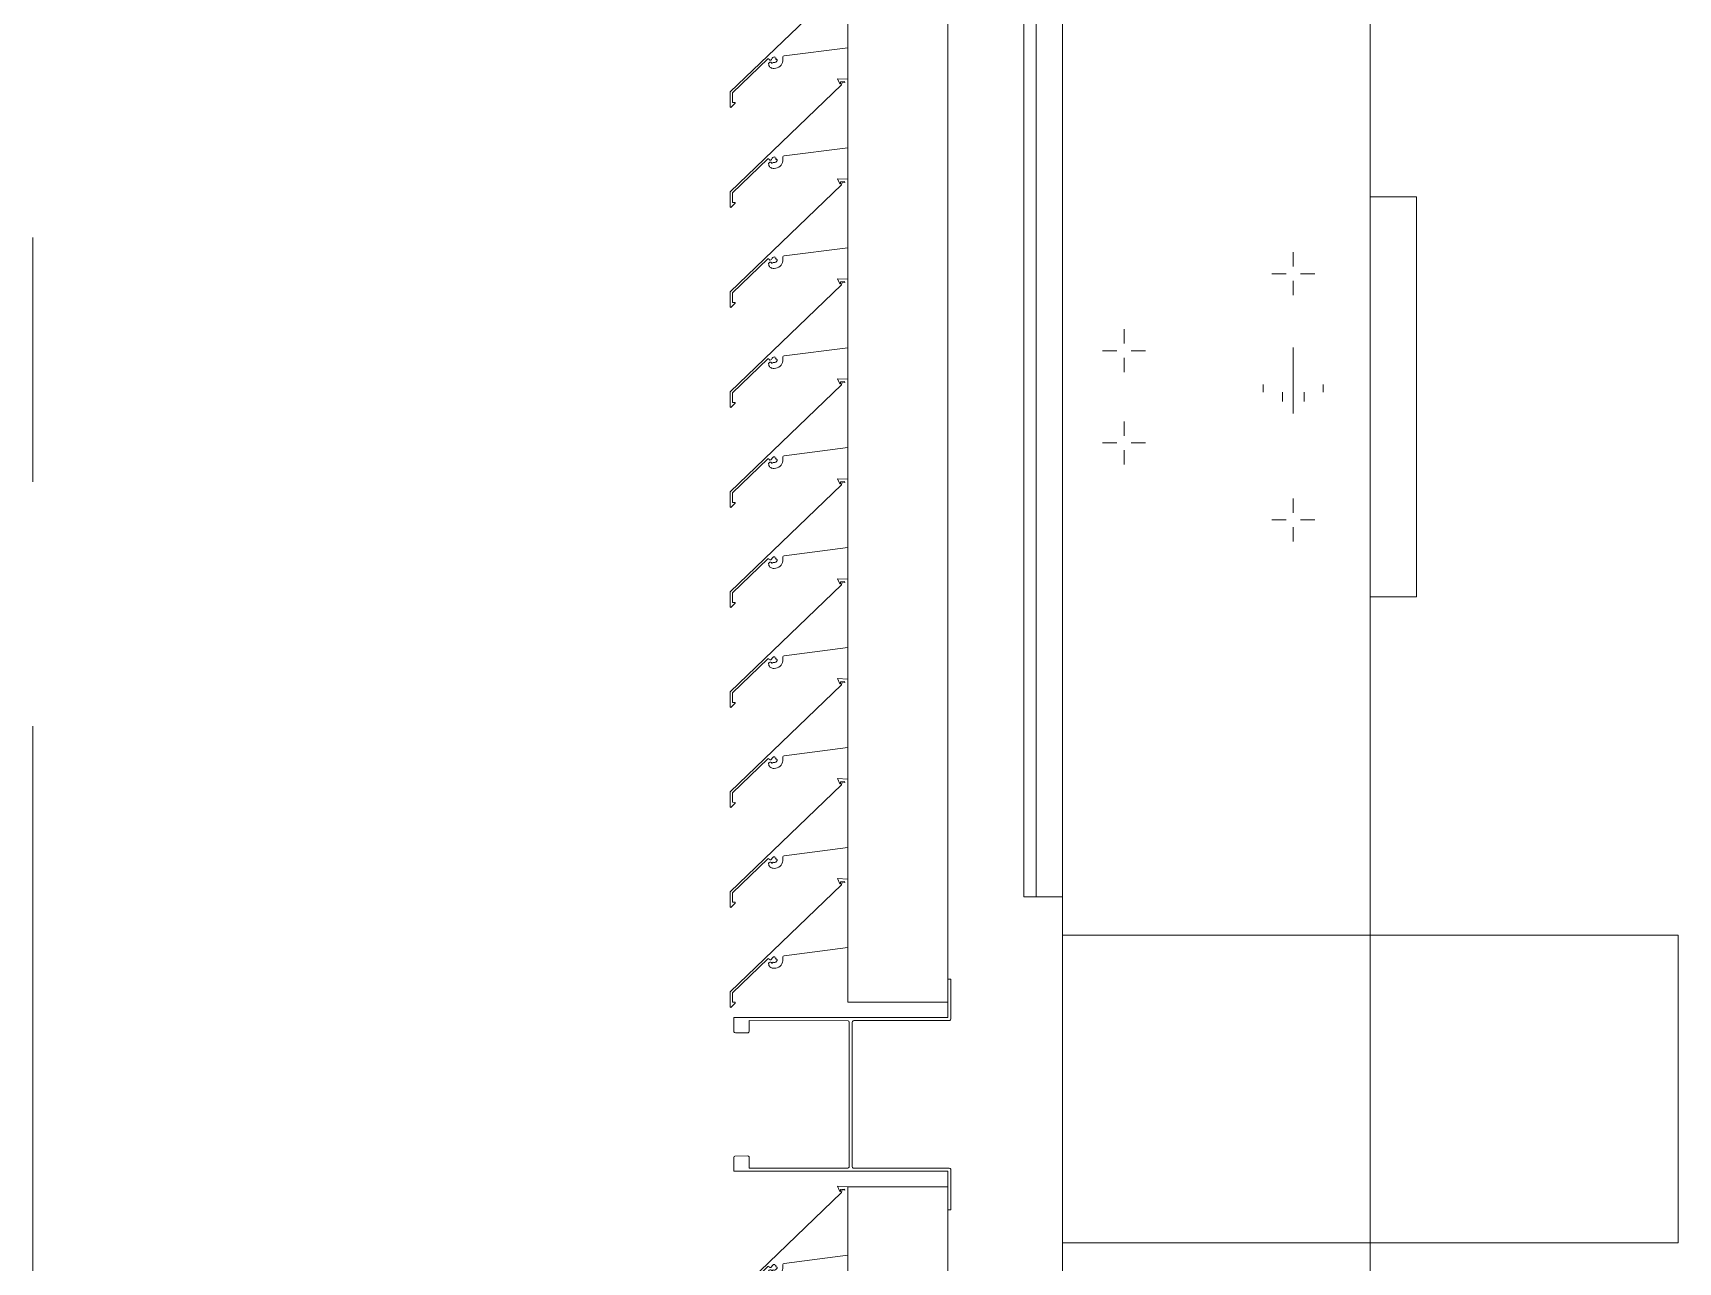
# Model space of a CAD drawing. Header units: millimetres. Extents: x -220592 to 404889, y -217665 to 38245.
# Drawn here: x 7737.65 to 7748.34, y -48088.44 to -48080.45 of the extents above; entities that cross this region are included whole.
import ezdxf

# ---------------------------------------------------------------- set-up
doc = ezdxf.new("R2010")
doc.units = ezdxf.units.MM
doc.linetypes.add('XKITLINE00', pattern=[0])
doc.linetypes.add('XKITLINE02', pattern=[4, 2, -2])
for name, color, linetype, lineweight in [('Bolt', 7, 'Continuous', 0), ('Part', 7, 'Continuous', 0), ('S-GRID', 7, 'Continuous', 0)]:
    doc.layers.add(name, color=color, linetype=linetype, lineweight=lineweight)

# ---------------------------------------------------------------- blocks, each defined once
blk = doc.blocks.new('*A15045')
at = {"layer": 'S-GRID', "color": 7, "linetype": 'XKITLINE00', "lineweight": 0}
for p, q in [((0, 126.847485), (0, 128.434985)), ((0, 117.322485), (0, 125.259985))]:
    blk.add_line(p, q, dxfattribs=at)
blk = doc.blocks.new('*A15047')
at = {"layer": 'Part', "color": 7, "linetype": 'XKITLINE00', "lineweight": 0}
for p, q in [((8.69, 356.643483), (8.69, 102.780027)), ((6.69, 102.780027), (6.69, 273.099959))]:
    blk.add_line(p, q, dxfattribs=at)
blk = doc.blocks.new('*A15112')
at = {"layer": 'Part', "color": 7, "linetype": 'XKITLINE00', "lineweight": 0}
for p, q in [((6.439864, 151.65), (6.439864, 124.15)), ((6.519864, 124.15), (6.519864, 151.65)), ((6.439864, 124.15), (6.69, 124.15))]:
    blk.add_line(p, q, dxfattribs=at)
blk = doc.blocks.new('*A15113')
at = {"layer": 'Part', "color": 7, "linetype": 'XKITLINE00', "lineweight": 0}
for p, q in [((5.294696, 137.26533), (5.944696, 137.26533)), ((5.294696, 137.26533), (5.294696, 123.465444)), ((5.944696, 137.26533), (5.944696, 123.465444)), ((5.294696, 123.465444), (5.944696, 123.465444))]:
    blk.add_line(p, q, dxfattribs=at)
blk = doc.blocks.new('*A15114')
at = {"layer": 'Part', "color": 7, "linetype": 'XKITLINE00', "lineweight": 0}
for p, q in [((5.255094, 128.127984), (4.529972, 127.431738)), ((5.294696, 128.165326), (5.227201, 128.16794)), ((5.227201, 128.16794), (5.242736, 128.134453)), ((5.242736, 128.134453), (5.247859, 128.134865)), ((5.247859, 128.134865), (5.247988, 128.147056)), ((5.247988, 128.147056), (5.272971, 128.150196)), ((5.257991, 128.146527), (5.255094, 128.127984)), ((5.275007, 128.143623), (5.257991, 128.146527)), ((5.272971, 128.150196), (5.275007, 128.143623)), ((4.545007, 127.425371), (4.776023, 127.646774)), ((4.776023, 127.646774), (4.781182, 127.647866)), ((4.781182, 127.647866), (4.784837, 127.643239)), ((4.784837, 127.643239), (4.789301, 127.639385)), ((4.789301, 127.639385), (4.795195, 127.639591)), ((4.795195, 127.639591), (4.799378, 127.643748)), ((4.799378, 127.643748), (4.802492, 127.651322)), ((4.802492, 127.651322), (4.807159, 127.656108)), ((4.807159, 127.656108), (4.813235, 127.658898)), ((4.813235, 127.658898), (4.819907, 127.65932)), ((4.819907, 127.65932), (4.822229, 127.65193)), ((4.822229, 127.65193), (4.829394, 127.650986)), ((4.829394, 127.650986), (4.828225, 127.643926)), ((4.828225, 127.643926), (4.83593, 127.64282)), ((4.83593, 127.64282), (4.835361, 127.636336)), ((4.872437, 127.654354), (4.872676, 127.659876)), ((4.873923, 127.64422), (4.872437, 127.654354)), ((4.872676, 127.659876), (4.875813, 127.664428)), ((4.873548, 127.633984), (4.873923, 127.64422)), ((4.875813, 127.664428), (4.880888, 127.666618)), ((4.880888, 127.666618), (5.294696, 127.719622)), ((4.78333, 127.621956), (4.78069, 127.616482)), ((4.78069, 127.616482), (4.781186, 127.608712)), ((4.781186, 127.608712), (4.782921, 127.603216)), ((4.782921, 127.603216), (4.785675, 127.598153)), ((4.788474, 127.625193), (4.78333, 127.621956)), ((4.785675, 127.598153), (4.789347, 127.59371)), ((4.794552, 127.625205), (4.788474, 127.625193)), ((4.789347, 127.59371), (4.7938, 127.590052)), ((4.7938, 127.590052), (4.79887, 127.587312)), ((4.799708, 127.621987), (4.794552, 127.625205)), ((4.79887, 127.587312), (4.804371, 127.585593)), ((4.80265, 127.616515), (4.799708, 127.621987)), ((4.80468, 127.621496), (4.80265, 127.616515)), ((4.804371, 127.585593), (4.810099, 127.584957)), ((4.809491, 127.623903), (4.80468, 127.621496)), ((4.815409, 127.622998), (4.809491, 127.623903)), ((4.810099, 127.584957), (4.816898, 127.584859)), ((4.821909, 127.623342), (4.815409, 127.622998)), ((4.816898, 127.584859), (4.827111, 127.585644)), ((4.827877, 127.62594), (4.821909, 127.623342)), ((4.827111, 127.585644), (4.837012, 127.588267)), ((4.832559, 127.630462), (4.827877, 127.62594)), ((4.835361, 127.636336), (4.832559, 127.630462)), ((4.837012, 127.588267), (4.846275, 127.59264)), ((4.846275, 127.59264), (4.854591, 127.598618)), ((4.854591, 127.598618), (4.861687, 127.606005)), ((4.861687, 127.606005), (4.867327, 127.614555)), ((4.867327, 127.614555), (4.871325, 127.623985)), ((4.871325, 127.623985), (4.873548, 127.633984)), ((4.529972, 127.431738), (4.530525, 127.332587)), ((4.54535, 127.364025), (4.545007, 127.425371)), ((4.530525, 127.332587), (4.535206, 127.330119)), ((4.535206, 127.330119), (4.563855, 127.359007)), ((4.56277, 127.363928), (4.54535, 127.364025)), ((4.563855, 127.359007), (4.56277, 127.363928))]:
    blk.add_line(p, q, dxfattribs=at)
blk = doc.blocks.new('*A15115')
at = {"layer": 'Part', "color": 7, "linetype": 'XKITLINE00', "lineweight": 0}
for p, q in [((5.255094, 127.477984), (4.529972, 126.781738)), ((5.294696, 127.515326), (5.227201, 127.51794)), ((5.227201, 127.51794), (5.242736, 127.484453)), ((5.242736, 127.484453), (5.247859, 127.484865)), ((5.247859, 127.484865), (5.247988, 127.497056)), ((5.247988, 127.497056), (5.272971, 127.500196)), ((5.257991, 127.496527), (5.255094, 127.477984)), ((5.275007, 127.493623), (5.257991, 127.496527)), ((5.272971, 127.500196), (5.275007, 127.493623)), ((4.776023, 126.996774), (4.781182, 126.997866)), ((4.781182, 126.997866), (4.784837, 126.993239)), ((4.799378, 126.993748), (4.802492, 127.001322)), ((4.802492, 127.001322), (4.807159, 127.006108)), ((4.807159, 127.006108), (4.813235, 127.008898)), ((4.813235, 127.008898), (4.819907, 127.00932)), ((4.819907, 127.00932), (4.822229, 127.00193)), ((4.822229, 127.00193), (4.829394, 127.000986)), ((4.829394, 127.000986), (4.828225, 126.993926)), ((4.872437, 127.004354), (4.872676, 127.009876)), ((4.873923, 126.99422), (4.872437, 127.004354)), ((4.872676, 127.009876), (4.875813, 127.014428)), ((4.875813, 127.014428), (4.880888, 127.016618)), ((4.880888, 127.016618), (5.294696, 127.069622)), ((4.545007, 126.775371), (4.776023, 126.996774)), ((4.78333, 126.971956), (4.78069, 126.966482)), ((4.78069, 126.966482), (4.781186, 126.958712)), ((4.781186, 126.958712), (4.782921, 126.953216)), ((4.782921, 126.953216), (4.785675, 126.948153)), ((4.788474, 126.975193), (4.78333, 126.971956)), ((4.784837, 126.993239), (4.789301, 126.989385)), ((4.785675, 126.948153), (4.789347, 126.94371)), ((4.794552, 126.975205), (4.788474, 126.975193)), ((4.789301, 126.989385), (4.795195, 126.989591)), ((4.789347, 126.94371), (4.7938, 126.940052)), ((4.7938, 126.940052), (4.79887, 126.937312)), ((4.799708, 126.971987), (4.794552, 126.975205)), ((4.795195, 126.989591), (4.799378, 126.993748)), ((4.79887, 126.937312), (4.804371, 126.935593)), ((4.80265, 126.966515), (4.799708, 126.971987)), ((4.80468, 126.971496), (4.80265, 126.966515)), ((4.804371, 126.935593), (4.810099, 126.934957)), ((4.809491, 126.973903), (4.80468, 126.971496)), ((4.815409, 126.972998), (4.809491, 126.973903)), ((4.810099, 126.934957), (4.816898, 126.934859)), ((4.821909, 126.973342), (4.815409, 126.972998)), ((4.816898, 126.934859), (4.827111, 126.935644)), ((4.827877, 126.97594), (4.821909, 126.973342)), ((4.827111, 126.935644), (4.837012, 126.938267)), ((4.832559, 126.980462), (4.827877, 126.97594)), ((4.828225, 126.993926), (4.83593, 126.99282)), ((4.835361, 126.986336), (4.832559, 126.980462)), ((4.83593, 126.99282), (4.835361, 126.986336)), ((4.837012, 126.938267), (4.846275, 126.94264)), ((4.846275, 126.94264), (4.854591, 126.948618)), ((4.854591, 126.948618), (4.861687, 126.956005)), ((4.861687, 126.956005), (4.867327, 126.964555)), ((4.867327, 126.964555), (4.871325, 126.973985)), ((4.871325, 126.973985), (4.873548, 126.983984)), ((4.873548, 126.983984), (4.873923, 126.99422)), ((4.529972, 126.781738), (4.530525, 126.682587)), ((4.530525, 126.682587), (4.535206, 126.680119)), ((4.535206, 126.680119), (4.563855, 126.709007)), ((4.54535, 126.714025), (4.545007, 126.775371)), ((4.56277, 126.713928), (4.54535, 126.714025)), ((4.563855, 126.709007), (4.56277, 126.713928))]:
    blk.add_line(p, q, dxfattribs=at)
blk = doc.blocks.new('*A15116')
at = {"layer": 'Part', "color": 7, "linetype": 'XKITLINE00', "lineweight": 0}
for p, q in [((8.989864, 128.7), (8.69, 128.7)), ((8.989864, 126.1), (8.989864, 128.7)), ((8.69, 126.1), (8.989864, 126.1))]:
    blk.add_line(p, q, dxfattribs=at)
blk = doc.blocks.new('*A15117')
at = {"layer": 'Bolt', "color": 7, "linetype": 'XKITLINE02', "lineweight": 0}
for p, q in [((8.189864, 127.2908), (8.189864, 127.72)), ((7.994864, 127.43), (7.994864, 127.48)), ((8.119864, 127.37), (8.119864, 127.43)), ((8.259864, 127.37), (8.259864, 127.43)), ((8.384864, 127.43), (8.384864, 127.48))]:
    blk.add_line(p, q, dxfattribs=at)
blk = doc.blocks.new('*A15118')
at = {"layer": 'Bolt', "color": 7, "linetype": 'XKITLINE00', "lineweight": 0}
for p, q in [((8.189864, 128.34), (8.189864, 128.24676)), ((8.049864, 128.2), (8.143104, 128.2)), ((8.329864, 128.2), (8.236624, 128.2)), ((8.189864, 128.06), (8.189864, 128.15324)), ((8.189864, 126.74), (8.189864, 126.64676)), ((8.049864, 126.6), (8.143104, 126.6)), ((8.329864, 126.6), (8.236624, 126.6)), ((8.189864, 126.46), (8.189864, 126.55324))]:
    blk.add_line(p, q, dxfattribs=at)
blk = doc.blocks.new('*A15119')
at = {"layer": 'Bolt', "color": 7, "linetype": 'XKITLINE00', "lineweight": 0}
for p, q in [((7.089864, 127.84), (7.089864, 127.74676)), ((6.949864, 127.7), (7.043104, 127.7)), ((7.089864, 127.56), (7.089864, 127.65324)), ((7.229864, 127.7), (7.136624, 127.7)), ((7.089864, 127.24), (7.089864, 127.14676)), ((6.949864, 127.1), (7.043104, 127.1)), ((7.089864, 126.96), (7.089864, 127.05324)), ((7.229864, 127.1), (7.136624, 127.1))]:
    blk.add_line(p, q, dxfattribs=at)
blk = doc.blocks.new('*A15214')
at = {"layer": 'Part', "color": 7, "linetype": 'XKITLINE00', "lineweight": 0}
for p, q in [((5.944368, 123.365225), (5.944412, 123.615225)), ((5.944412, 123.615225), (5.964412, 123.615222)), ((5.964412, 123.615222), (5.964367, 123.355222)), ((4.555113, 123.271641), (4.554368, 123.365468)), ((4.554368, 123.365468), (5.944368, 123.365225)), ((4.558796, 123.267152), (4.555113, 123.271641)), ((4.564351, 123.265466), (4.558796, 123.267152)), ((4.648178, 123.266213), (4.564351, 123.265466)), ((4.652666, 123.269895), (4.648178, 123.266213)), ((4.654353, 123.27545), (4.652666, 123.269895)), ((4.654365, 123.34545), (4.654353, 123.27545)), ((5.298192, 123.344577), (4.654365, 123.34545)), ((5.302679, 123.340893), (5.298192, 123.344577)), ((5.304363, 123.335337), (5.302679, 123.340893)), ((5.303437, 122.39151), (5.304363, 123.335337)), ((5.324363, 123.335333), (5.324199, 122.395333)), ((5.325125, 123.33916), (5.324363, 123.335333)), ((5.328809, 123.343647), (5.325125, 123.33916)), ((5.334365, 123.345332), (5.328809, 123.343647)), ((5.958192, 123.345984), (5.334365, 123.345332)), ((5.96268, 123.349666), (5.958192, 123.345984)), ((5.964367, 123.355222), (5.96268, 123.349666)), ((4.554194, 122.365468), (4.55421, 122.455468)), ((4.55421, 122.455468), (4.555896, 122.461023)), ((4.555896, 122.461023), (4.560384, 122.464706)), ((4.560384, 122.464706), (4.644211, 122.465452)), ((4.644211, 122.465452), (4.649767, 122.463766)), ((4.649767, 122.463766), (4.653449, 122.459277)), ((4.653449, 122.459277), (4.654197, 122.38545)), ((5.944194, 122.365225), (4.554194, 122.365468)), ((4.654197, 122.38545), (5.294197, 122.385339)), ((5.294197, 122.385339), (5.299753, 122.387023)), ((5.299753, 122.387023), (5.303437, 122.39151)), ((5.324199, 122.395333), (5.325883, 122.389777)), ((5.325883, 122.389777), (5.330371, 122.386094)), ((5.330371, 122.386094), (5.954197, 122.385223)), ((5.94415, 122.115225), (5.944194, 122.365225)), ((5.954197, 122.385223), (5.959753, 122.383537)), ((5.959753, 122.383537), (5.963435, 122.379049)), ((5.963435, 122.379049), (5.96415, 122.115222)), ((5.96415, 122.115222), (5.94415, 122.115225))]:
    blk.add_line(p, q, dxfattribs=at)
blk = doc.blocks.new('*A15215')
at = {"layer": 'Part', "color": 7, "linetype": 'XKITLINE00', "lineweight": 0}
for p, q in [((5.255094, 122.227984), (4.529972, 121.531738)), ((5.294582, 122.26533), (5.227201, 122.26794)), ((5.227201, 122.26794), (5.242736, 122.234453)), ((5.242736, 122.234453), (5.247859, 122.234865)), ((5.247859, 122.234865), (5.247988, 122.247056)), ((5.247988, 122.247056), (5.272971, 122.250196)), ((5.257991, 122.246527), (5.255094, 122.227984)), ((5.275007, 122.243623), (5.257991, 122.246527)), ((5.272971, 122.250196), (5.275007, 122.243623)), ((4.813235, 121.758898), (4.819907, 121.75932)), ((4.819907, 121.75932), (4.822229, 121.75193)), ((4.872437, 121.754354), (4.872676, 121.759876)), ((4.872676, 121.759876), (4.875813, 121.764428)), ((4.875813, 121.764428), (4.880888, 121.766618)), ((4.880888, 121.766618), (5.294696, 121.819622)), ((4.545007, 121.525371), (4.776023, 121.746774)), ((4.776023, 121.746774), (4.781182, 121.747866)), ((4.78333, 121.721956), (4.78069, 121.716482)), ((4.78069, 121.716482), (4.781186, 121.708712)), ((4.781182, 121.747866), (4.784837, 121.743239)), ((4.781186, 121.708712), (4.782921, 121.703216)), ((4.782921, 121.703216), (4.785675, 121.698153)), ((4.788474, 121.725193), (4.78333, 121.721956)), ((4.784837, 121.743239), (4.789301, 121.739385)), ((4.785675, 121.698153), (4.789347, 121.69371)), ((4.794552, 121.725205), (4.788474, 121.725193)), ((4.789301, 121.739385), (4.795195, 121.739591)), ((4.789347, 121.69371), (4.7938, 121.690052)), ((4.7938, 121.690052), (4.79887, 121.687312)), ((4.799708, 121.721987), (4.794552, 121.725205)), ((4.795195, 121.739591), (4.799378, 121.743748)), ((4.79887, 121.687312), (4.804371, 121.685593)), ((4.799378, 121.743748), (4.802492, 121.751322)), ((4.80265, 121.716515), (4.799708, 121.721987)), ((4.802492, 121.751322), (4.807159, 121.756108)), ((4.80468, 121.721496), (4.80265, 121.716515)), ((4.804371, 121.685593), (4.810099, 121.684957)), ((4.809491, 121.723903), (4.80468, 121.721496)), ((4.807159, 121.756108), (4.813235, 121.758898)), ((4.815409, 121.722998), (4.809491, 121.723903)), ((4.810099, 121.684957), (4.816898, 121.684859)), ((4.821909, 121.723342), (4.815409, 121.722998)), ((4.816898, 121.684859), (4.827111, 121.685644)), ((4.827877, 121.72594), (4.821909, 121.723342)), ((4.822229, 121.75193), (4.829394, 121.750986)), ((4.827111, 121.685644), (4.837012, 121.688267)), ((4.832559, 121.730462), (4.827877, 121.72594)), ((4.829394, 121.750986), (4.828225, 121.743926)), ((4.828225, 121.743926), (4.83593, 121.74282)), ((4.835361, 121.736336), (4.832559, 121.730462)), ((4.83593, 121.74282), (4.835361, 121.736336)), ((4.837012, 121.688267), (4.846275, 121.69264)), ((4.846275, 121.69264), (4.854591, 121.698618)), ((4.854591, 121.698618), (4.861687, 121.706005)), ((4.861687, 121.706005), (4.867327, 121.714555)), ((4.867327, 121.714555), (4.871325, 121.723985)), ((4.871325, 121.723985), (4.873548, 121.733984)), ((4.873923, 121.74422), (4.872437, 121.754354)), ((4.873548, 121.733984), (4.873923, 121.74422)), ((4.529972, 121.531738), (4.530525, 121.432587)), ((4.535206, 121.430119), (4.563855, 121.459007)), ((4.54535, 121.464025), (4.545007, 121.525371)), ((4.56277, 121.463928), (4.54535, 121.464025)), ((4.563855, 121.459007), (4.56277, 121.463928)), ((4.530525, 121.432587), (4.535206, 121.430119))]:
    blk.add_line(p, q, dxfattribs=at)
blk = doc.blocks.new('*A15216')
at = {"layer": 'Part', "color": 7, "linetype": 'XKITLINE00', "lineweight": 0}
for p, q in [((5.255094, 126.827984), (4.529972, 126.131738)), ((5.294696, 126.865326), (5.227201, 126.86794)), ((5.227201, 126.86794), (5.242736, 126.834453)), ((5.242736, 126.834453), (5.247859, 126.834865)), ((5.247859, 126.834865), (5.247988, 126.847056)), ((5.247988, 126.847056), (5.272971, 126.850196)), ((5.257991, 126.846527), (5.255094, 126.827984)), ((5.275007, 126.843623), (5.257991, 126.846527)), ((5.272971, 126.850196), (5.275007, 126.843623)), ((4.802492, 126.351322), (4.807159, 126.356108)), ((4.807159, 126.356108), (4.813235, 126.358898)), ((4.813235, 126.358898), (4.819907, 126.35932)), ((4.819907, 126.35932), (4.822229, 126.35193)), ((4.872437, 126.354354), (4.872676, 126.359876)), ((4.872676, 126.359876), (4.875813, 126.364428)), ((4.875813, 126.364428), (4.880888, 126.366618)), ((4.880888, 126.366618), (5.294696, 126.419622)), ((4.545007, 126.125371), (4.776023, 126.346774)), ((4.776023, 126.346774), (4.781182, 126.347866)), ((4.78333, 126.321956), (4.78069, 126.316482)), ((4.78069, 126.316482), (4.781186, 126.308712)), ((4.781182, 126.347866), (4.784837, 126.343239)), ((4.781186, 126.308712), (4.782921, 126.303216)), ((4.782921, 126.303216), (4.785675, 126.298153)), ((4.788474, 126.325193), (4.78333, 126.321956)), ((4.784837, 126.343239), (4.789301, 126.339385)), ((4.785675, 126.298153), (4.789347, 126.29371)), ((4.794552, 126.325205), (4.788474, 126.325193)), ((4.789301, 126.339385), (4.795195, 126.339591)), ((4.789347, 126.29371), (4.7938, 126.290052)), ((4.7938, 126.290052), (4.79887, 126.287312)), ((4.799708, 126.321987), (4.794552, 126.325205)), ((4.795195, 126.339591), (4.799378, 126.343748)), ((4.79887, 126.287312), (4.804371, 126.285593)), ((4.799378, 126.343748), (4.802492, 126.351322)), ((4.80265, 126.316515), (4.799708, 126.321987)), ((4.80468, 126.321496), (4.80265, 126.316515)), ((4.804371, 126.285593), (4.810099, 126.284957)), ((4.809491, 126.323903), (4.80468, 126.321496)), ((4.815409, 126.322998), (4.809491, 126.323903)), ((4.810099, 126.284957), (4.816898, 126.284859)), ((4.821909, 126.323342), (4.815409, 126.322998)), ((4.816898, 126.284859), (4.827111, 126.285644)), ((4.827877, 126.32594), (4.821909, 126.323342)), ((4.822229, 126.35193), (4.829394, 126.350986)), ((4.827111, 126.285644), (4.837012, 126.288267)), ((4.832559, 126.330462), (4.827877, 126.32594)), ((4.829394, 126.350986), (4.828225, 126.343926)), ((4.828225, 126.343926), (4.83593, 126.34282)), ((4.835361, 126.336336), (4.832559, 126.330462)), ((4.83593, 126.34282), (4.835361, 126.336336)), ((4.837012, 126.288267), (4.846275, 126.29264)), ((4.846275, 126.29264), (4.854591, 126.298618)), ((4.854591, 126.298618), (4.861687, 126.306005)), ((4.861687, 126.306005), (4.867327, 126.314555)), ((4.867327, 126.314555), (4.871325, 126.323985)), ((4.871325, 126.323985), (4.873548, 126.333984)), ((4.873923, 126.34422), (4.872437, 126.354354)), ((4.873548, 126.333984), (4.873923, 126.34422)), ((4.529972, 126.131738), (4.530525, 126.032587)), ((4.535206, 126.030119), (4.563855, 126.059007)), ((4.54535, 126.064025), (4.545007, 126.125371)), ((4.56277, 126.063928), (4.54535, 126.064025)), ((4.563855, 126.059007), (4.56277, 126.063928)), ((4.530525, 126.032587), (4.535206, 126.030119))]:
    blk.add_line(p, q, dxfattribs=at)
blk = doc.blocks.new('*A15217')
at = {"layer": 'Part', "color": 7, "linetype": 'XKITLINE00', "lineweight": 0}
for p, q in [((5.255094, 126.177984), (4.529972, 125.481738)), ((5.294696, 126.215326), (5.227201, 126.21794)), ((5.227201, 126.21794), (5.242736, 126.184453)), ((5.242736, 126.184453), (5.247859, 126.184865)), ((5.247859, 126.184865), (5.247988, 126.197056)), ((5.247988, 126.197056), (5.272971, 126.200196)), ((5.257991, 126.196527), (5.255094, 126.177984)), ((5.275007, 126.193623), (5.257991, 126.196527)), ((5.272971, 126.200196), (5.275007, 126.193623)), ((4.872676, 125.709876), (4.875813, 125.714428)), ((4.875813, 125.714428), (4.880888, 125.716618)), ((4.880888, 125.716618), (5.294696, 125.769622)), ((4.545007, 125.475371), (4.776023, 125.696774)), ((4.776023, 125.696774), (4.781182, 125.697866)), ((4.78333, 125.671956), (4.78069, 125.666482)), ((4.78069, 125.666482), (4.781186, 125.658712)), ((4.781182, 125.697866), (4.784837, 125.693239)), ((4.781186, 125.658712), (4.782921, 125.653216)), ((4.782921, 125.653216), (4.785675, 125.648153)), ((4.788474, 125.675193), (4.78333, 125.671956)), ((4.784837, 125.693239), (4.789301, 125.689385)), ((4.785675, 125.648153), (4.789347, 125.64371)), ((4.794552, 125.675205), (4.788474, 125.675193)), ((4.789301, 125.689385), (4.795195, 125.689591)), ((4.789347, 125.64371), (4.7938, 125.640052)), ((4.7938, 125.640052), (4.79887, 125.637312)), ((4.799708, 125.671987), (4.794552, 125.675205)), ((4.795195, 125.689591), (4.799378, 125.693748)), ((4.79887, 125.637312), (4.804371, 125.635593)), ((4.799378, 125.693748), (4.802492, 125.701322)), ((4.80265, 125.666515), (4.799708, 125.671987)), ((4.802492, 125.701322), (4.807159, 125.706108)), ((4.80468, 125.671496), (4.80265, 125.666515)), ((4.804371, 125.635593), (4.810099, 125.634957)), ((4.809491, 125.673903), (4.80468, 125.671496)), ((4.807159, 125.706108), (4.813235, 125.708898)), ((4.815409, 125.672998), (4.809491, 125.673903)), ((4.810099, 125.634957), (4.816898, 125.634859)), ((4.813235, 125.708898), (4.819907, 125.70932)), ((4.821909, 125.673342), (4.815409, 125.672998)), ((4.816898, 125.634859), (4.827111, 125.635644)), ((4.819907, 125.70932), (4.822229, 125.70193)), ((4.827877, 125.67594), (4.821909, 125.673342)), ((4.822229, 125.70193), (4.829394, 125.700986)), ((4.827111, 125.635644), (4.837012, 125.638267)), ((4.832559, 125.680462), (4.827877, 125.67594)), ((4.829394, 125.700986), (4.828225, 125.693926)), ((4.828225, 125.693926), (4.83593, 125.69282)), ((4.835361, 125.686336), (4.832559, 125.680462)), ((4.83593, 125.69282), (4.835361, 125.686336)), ((4.837012, 125.638267), (4.846275, 125.64264)), ((4.846275, 125.64264), (4.854591, 125.648618)), ((4.854591, 125.648618), (4.861687, 125.656005)), ((4.861687, 125.656005), (4.867327, 125.664555)), ((4.867327, 125.664555), (4.871325, 125.673985)), ((4.871325, 125.673985), (4.873548, 125.683984)), ((4.872437, 125.704354), (4.872676, 125.709876)), ((4.873923, 125.69422), (4.872437, 125.704354)), ((4.873548, 125.683984), (4.873923, 125.69422)), ((4.529972, 125.481738), (4.530525, 125.382587)), ((4.535206, 125.380119), (4.563855, 125.409007)), ((4.54535, 125.414025), (4.545007, 125.475371)), ((4.56277, 125.413928), (4.54535, 125.414025)), ((4.563855, 125.409007), (4.56277, 125.413928)), ((4.530525, 125.382587), (4.535206, 125.380119))]:
    blk.add_line(p, q, dxfattribs=at)
blk = doc.blocks.new('*A15218')
at = {"layer": 'Part', "color": 7, "linetype": 'XKITLINE00', "lineweight": 0}
for p, q in [((5.255094, 125.527984), (4.529972, 124.831738)), ((5.294696, 125.565326), (5.227201, 125.56794)), ((5.227201, 125.56794), (5.242736, 125.534453)), ((5.242736, 125.534453), (5.247859, 125.534865)), ((5.247859, 125.534865), (5.247988, 125.547056)), ((5.247988, 125.547056), (5.272971, 125.550196)), ((5.257991, 125.546527), (5.255094, 125.527984)), ((5.275007, 125.543623), (5.257991, 125.546527)), ((5.272971, 125.550196), (5.275007, 125.543623)), ((4.880888, 125.066618), (5.294696, 125.119622)), ((4.545007, 124.825371), (4.776023, 125.046774)), ((4.776023, 125.046774), (4.781182, 125.047866)), ((4.78333, 125.021956), (4.78069, 125.016482)), ((4.78069, 125.016482), (4.781186, 125.008712)), ((4.781182, 125.047866), (4.784837, 125.043239)), ((4.781186, 125.008712), (4.782921, 125.003216)), ((4.782921, 125.003216), (4.785675, 124.998153)), ((4.788474, 125.025193), (4.78333, 125.021956)), ((4.784837, 125.043239), (4.789301, 125.039385)), ((4.785675, 124.998153), (4.789347, 124.99371)), ((4.794552, 125.025205), (4.788474, 125.025193)), ((4.789301, 125.039385), (4.795195, 125.039591)), ((4.789347, 124.99371), (4.7938, 124.990052)), ((4.7938, 124.990052), (4.79887, 124.987312)), ((4.799708, 125.021987), (4.794552, 125.025205)), ((4.795195, 125.039591), (4.799378, 125.043748)), ((4.79887, 124.987312), (4.804371, 124.985593)), ((4.799378, 125.043748), (4.802492, 125.051322)), ((4.80265, 125.016515), (4.799708, 125.021987)), ((4.802492, 125.051322), (4.807159, 125.056108)), ((4.80468, 125.021496), (4.80265, 125.016515)), ((4.804371, 124.985593), (4.810099, 124.984957)), ((4.809491, 125.023903), (4.80468, 125.021496)), ((4.807159, 125.056108), (4.813235, 125.058898)), ((4.815409, 125.022998), (4.809491, 125.023903)), ((4.810099, 124.984957), (4.816898, 124.984859)), ((4.813235, 125.058898), (4.819907, 125.05932)), ((4.821909, 125.023342), (4.815409, 125.022998)), ((4.816898, 124.984859), (4.827111, 124.985644)), ((4.819907, 125.05932), (4.822229, 125.05193)), ((4.827877, 125.02594), (4.821909, 125.023342)), ((4.822229, 125.05193), (4.829394, 125.050986)), ((4.827111, 124.985644), (4.837012, 124.988267)), ((4.832559, 125.030462), (4.827877, 125.02594)), ((4.829394, 125.050986), (4.828225, 125.043926)), ((4.828225, 125.043926), (4.83593, 125.04282)), ((4.835361, 125.036336), (4.832559, 125.030462)), ((4.83593, 125.04282), (4.835361, 125.036336)), ((4.837012, 124.988267), (4.846275, 124.99264)), ((4.846275, 124.99264), (4.854591, 124.998618)), ((4.854591, 124.998618), (4.861687, 125.006005)), ((4.861687, 125.006005), (4.867327, 125.014555)), ((4.867327, 125.014555), (4.871325, 125.023985)), ((4.871325, 125.023985), (4.873548, 125.033984)), ((4.872437, 125.054354), (4.872676, 125.059876)), ((4.873923, 125.04422), (4.872437, 125.054354)), ((4.872676, 125.059876), (4.875813, 125.064428)), ((4.873548, 125.033984), (4.873923, 125.04422)), ((4.875813, 125.064428), (4.880888, 125.066618)), ((4.529972, 124.831738), (4.530525, 124.732587)), ((4.535206, 124.730119), (4.563855, 124.759007)), ((4.54535, 124.764025), (4.545007, 124.825371)), ((4.56277, 124.763928), (4.54535, 124.764025)), ((4.563855, 124.759007), (4.56277, 124.763928)), ((4.530525, 124.732587), (4.535206, 124.730119))]:
    blk.add_line(p, q, dxfattribs=at)
blk = doc.blocks.new('*A15219')
at = {"layer": 'Part', "color": 7, "linetype": 'XKITLINE00', "lineweight": 0}
for p, q in [((5.255094, 124.877984), (4.529972, 124.181738)), ((5.294696, 124.915326), (5.227201, 124.91794)), ((5.227201, 124.91794), (5.242736, 124.884453)), ((5.242736, 124.884453), (5.247859, 124.884865)), ((5.247859, 124.884865), (5.247988, 124.897056)), ((5.247988, 124.897056), (5.272971, 124.900196)), ((5.257991, 124.896527), (5.255094, 124.877984)), ((5.275007, 124.893623), (5.257991, 124.896527)), ((5.272971, 124.900196), (5.275007, 124.893623)), ((4.880888, 124.416618), (5.294696, 124.469622)), ((4.545007, 124.175371), (4.776023, 124.396774)), ((4.776023, 124.396774), (4.781182, 124.397866)), ((4.78333, 124.371956), (4.78069, 124.366482)), ((4.78069, 124.366482), (4.781186, 124.358712)), ((4.781182, 124.397866), (4.784837, 124.393239)), ((4.781186, 124.358712), (4.782921, 124.353216)), ((4.782921, 124.353216), (4.785675, 124.348153)), ((4.788474, 124.375193), (4.78333, 124.371956)), ((4.784837, 124.393239), (4.789301, 124.389385)), ((4.785675, 124.348153), (4.789347, 124.34371)), ((4.794552, 124.375205), (4.788474, 124.375193)), ((4.789301, 124.389385), (4.795195, 124.389591)), ((4.789347, 124.34371), (4.7938, 124.340052)), ((4.7938, 124.340052), (4.79887, 124.337312)), ((4.799708, 124.371987), (4.794552, 124.375205)), ((4.795195, 124.389591), (4.799378, 124.393748)), ((4.79887, 124.337312), (4.804371, 124.335593)), ((4.799378, 124.393748), (4.802492, 124.401322)), ((4.80265, 124.366515), (4.799708, 124.371987)), ((4.802492, 124.401322), (4.807159, 124.406108)), ((4.80468, 124.371496), (4.80265, 124.366515)), ((4.804371, 124.335593), (4.810099, 124.334957)), ((4.809491, 124.373903), (4.80468, 124.371496)), ((4.807159, 124.406108), (4.813235, 124.408898)), ((4.815409, 124.372998), (4.809491, 124.373903)), ((4.810099, 124.334957), (4.816898, 124.334859)), ((4.813235, 124.408898), (4.819907, 124.40932)), ((4.821909, 124.373342), (4.815409, 124.372998)), ((4.816898, 124.334859), (4.827111, 124.335644)), ((4.819907, 124.40932), (4.822229, 124.40193)), ((4.827877, 124.37594), (4.821909, 124.373342)), ((4.822229, 124.40193), (4.829394, 124.400986)), ((4.827111, 124.335644), (4.837012, 124.338267)), ((4.832559, 124.380462), (4.827877, 124.37594)), ((4.829394, 124.400986), (4.828225, 124.393926)), ((4.828225, 124.393926), (4.83593, 124.39282)), ((4.835361, 124.386336), (4.832559, 124.380462)), ((4.83593, 124.39282), (4.835361, 124.386336)), ((4.837012, 124.338267), (4.846275, 124.34264)), ((4.846275, 124.34264), (4.854591, 124.348618)), ((4.854591, 124.348618), (4.861687, 124.356005)), ((4.861687, 124.356005), (4.867327, 124.364555)), ((4.867327, 124.364555), (4.871325, 124.373985)), ((4.871325, 124.373985), (4.873548, 124.383984)), ((4.872437, 124.404354), (4.872676, 124.409876)), ((4.873923, 124.39422), (4.872437, 124.404354)), ((4.872676, 124.409876), (4.875813, 124.414428)), ((4.873548, 124.383984), (4.873923, 124.39422)), ((4.875813, 124.414428), (4.880888, 124.416618)), ((4.529972, 124.181738), (4.530525, 124.082587)), ((4.54535, 124.114025), (4.545007, 124.175371)), ((4.56277, 124.113928), (4.54535, 124.114025)), ((4.563855, 124.109007), (4.56277, 124.113928)), ((4.530525, 124.082587), (4.535206, 124.080119)), ((4.535206, 124.080119), (4.563855, 124.109007))]:
    blk.add_line(p, q, dxfattribs=at)
blk = doc.blocks.new('*A15220')
at = {"layer": 'Part', "color": 7, "linetype": 'XKITLINE00', "lineweight": 0}
for p, q in [((5.255094, 124.227984), (4.529972, 123.531738)), ((5.294696, 124.265326), (5.227201, 124.26794)), ((5.227201, 124.26794), (5.242736, 124.234453)), ((5.242736, 124.234453), (5.247859, 124.234865)), ((5.247859, 124.234865), (5.247988, 124.247056)), ((5.247988, 124.247056), (5.272971, 124.250196)), ((5.257991, 124.246527), (5.255094, 124.227984)), ((5.275007, 124.243623), (5.257991, 124.246527)), ((5.272971, 124.250196), (5.275007, 124.243623)), ((4.880888, 123.766618), (5.294696, 123.819622)), ((4.545007, 123.525371), (4.776023, 123.746774)), ((4.776023, 123.746774), (4.781182, 123.747866)), ((4.78333, 123.721956), (4.78069, 123.716482)), ((4.78069, 123.716482), (4.781186, 123.708712)), ((4.781182, 123.747866), (4.784837, 123.743239)), ((4.781186, 123.708712), (4.782921, 123.703216)), ((4.782921, 123.703216), (4.785675, 123.698153)), ((4.788474, 123.725193), (4.78333, 123.721956)), ((4.784837, 123.743239), (4.789301, 123.739385)), ((4.785675, 123.698153), (4.789347, 123.69371)), ((4.794552, 123.725205), (4.788474, 123.725193)), ((4.789301, 123.739385), (4.795195, 123.739591)), ((4.789347, 123.69371), (4.7938, 123.690052)), ((4.7938, 123.690052), (4.79887, 123.687312)), ((4.799708, 123.721987), (4.794552, 123.725205)), ((4.795195, 123.739591), (4.799378, 123.743748)), ((4.79887, 123.687312), (4.804371, 123.685593)), ((4.799378, 123.743748), (4.802492, 123.751322)), ((4.80265, 123.716515), (4.799708, 123.721987)), ((4.802492, 123.751322), (4.807159, 123.756108)), ((4.80468, 123.721496), (4.80265, 123.716515)), ((4.804371, 123.685593), (4.810099, 123.684957)), ((4.809491, 123.723903), (4.80468, 123.721496)), ((4.807159, 123.756108), (4.813235, 123.758898)), ((4.815409, 123.722998), (4.809491, 123.723903)), ((4.810099, 123.684957), (4.816898, 123.684859)), ((4.813235, 123.758898), (4.819907, 123.75932)), ((4.821909, 123.723342), (4.815409, 123.722998)), ((4.816898, 123.684859), (4.827111, 123.685644)), ((4.819907, 123.75932), (4.822229, 123.75193)), ((4.827877, 123.72594), (4.821909, 123.723342)), ((4.822229, 123.75193), (4.829394, 123.750986)), ((4.827111, 123.685644), (4.837012, 123.688267)), ((4.832559, 123.730462), (4.827877, 123.72594)), ((4.829394, 123.750986), (4.828225, 123.743926)), ((4.828225, 123.743926), (4.83593, 123.74282)), ((4.835361, 123.736336), (4.832559, 123.730462)), ((4.83593, 123.74282), (4.835361, 123.736336)), ((4.837012, 123.688267), (4.846275, 123.69264)), ((4.846275, 123.69264), (4.854591, 123.698618)), ((4.854591, 123.698618), (4.861687, 123.706005)), ((4.861687, 123.706005), (4.867327, 123.714555)), ((4.867327, 123.714555), (4.871325, 123.723985)), ((4.871325, 123.723985), (4.873548, 123.733984)), ((4.872437, 123.754354), (4.872676, 123.759876)), ((4.873923, 123.74422), (4.872437, 123.754354)), ((4.872676, 123.759876), (4.875813, 123.764428)), ((4.873548, 123.733984), (4.873923, 123.74422)), ((4.875813, 123.764428), (4.880888, 123.766618)), ((4.529972, 123.531738), (4.530525, 123.432587)), ((4.54535, 123.464025), (4.545007, 123.525371)), ((4.530525, 123.432587), (4.535206, 123.430119)), ((4.535206, 123.430119), (4.563855, 123.459007)), ((4.56277, 123.463928), (4.54535, 123.464025)), ((4.563855, 123.459007), (4.56277, 123.463928))]:
    blk.add_line(p, q, dxfattribs=at)
blk = doc.blocks.new('*A15247')
at = {"layer": 'Part', "color": 7, "linetype": 'XKITLINE00', "lineweight": 0}
for p, q in [((5.294696, 122.26533), (5.944696, 122.26533)), ((5.294696, 122.26533), (5.294696, 108.465444)), ((5.944696, 122.26533), (5.944696, 108.465444)), ((5.294696, 108.465444), (5.944696, 108.465444))]:
    blk.add_line(p, q, dxfattribs=at)
blk = doc.blocks.new('*A15289')
at = {"layer": 'Part', "color": 7, "linetype": 'XKITLINE00', "lineweight": 0}
for p, q in [((10.69, 123.899983), (6.69, 123.899983)), ((6.69, 123.899983), (6.69, 121.899983)), ((10.69, 121.899983), (10.69, 123.899983)), ((6.69, 121.899983), (10.69, 121.899983))]:
    blk.add_line(p, q, dxfattribs=at)
blk = doc.blocks.new('*A15464')
at = {"layer": 'Part', "color": 7, "linetype": 'XKITLINE00', "lineweight": 0}
for p, q in [((5.294696, 130.115326), (5.227201, 130.11794)), ((5.227201, 130.11794), (5.242736, 130.084453)), ((5.247988, 130.097056), (5.272971, 130.100196)), ((5.272971, 130.100196), (5.275007, 130.093623)), ((5.255094, 130.077984), (4.529972, 129.381738)), ((5.242736, 130.084453), (5.247859, 130.084865)), ((5.247859, 130.084865), (5.247988, 130.097056)), ((5.257991, 130.096527), (5.255094, 130.077984)), ((5.275007, 130.093623), (5.257991, 130.096527)), ((4.545007, 129.375371), (4.776023, 129.596774)), ((4.776023, 129.596774), (4.781182, 129.597866)), ((4.78333, 129.571956), (4.78069, 129.566482)), ((4.78069, 129.566482), (4.781186, 129.558712)), ((4.781182, 129.597866), (4.784837, 129.593239)), ((4.788474, 129.575193), (4.78333, 129.571956)), ((4.784837, 129.593239), (4.789301, 129.589385)), ((4.794552, 129.575205), (4.788474, 129.575193)), ((4.789301, 129.589385), (4.795195, 129.589591)), ((4.799708, 129.571987), (4.794552, 129.575205)), ((4.795195, 129.589591), (4.799378, 129.593748)), ((4.799378, 129.593748), (4.802492, 129.601322)), ((4.80265, 129.566515), (4.799708, 129.571987)), ((4.802492, 129.601322), (4.807159, 129.606108)), ((4.80468, 129.571496), (4.80265, 129.566515)), ((4.809491, 129.573903), (4.80468, 129.571496)), ((4.807159, 129.606108), (4.813235, 129.608898)), ((4.815409, 129.572998), (4.809491, 129.573903)), ((4.813235, 129.608898), (4.819907, 129.60932)), ((4.821909, 129.573342), (4.815409, 129.572998)), ((4.819907, 129.60932), (4.822229, 129.60193)), ((4.827877, 129.57594), (4.821909, 129.573342)), ((4.822229, 129.60193), (4.829394, 129.600986)), ((4.832559, 129.580462), (4.827877, 129.57594)), ((4.829394, 129.600986), (4.828225, 129.593926)), ((4.828225, 129.593926), (4.83593, 129.59282)), ((4.835361, 129.586336), (4.832559, 129.580462)), ((4.83593, 129.59282), (4.835361, 129.586336)), ((4.861687, 129.556005), (4.867327, 129.564555)), ((4.867327, 129.564555), (4.871325, 129.573985)), ((4.871325, 129.573985), (4.873548, 129.583984)), ((4.872437, 129.604354), (4.872676, 129.609876)), ((4.873923, 129.59422), (4.872437, 129.604354)), ((4.872676, 129.609876), (4.875813, 129.614428)), ((4.873548, 129.583984), (4.873923, 129.59422)), ((4.875813, 129.614428), (4.880888, 129.616618)), ((4.880888, 129.616618), (5.294696, 129.669622)), ((4.781186, 129.558712), (4.782921, 129.553216)), ((4.782921, 129.553216), (4.785675, 129.548153)), ((4.785675, 129.548153), (4.789347, 129.54371)), ((4.789347, 129.54371), (4.7938, 129.540052)), ((4.7938, 129.540052), (4.79887, 129.537312)), ((4.79887, 129.537312), (4.804371, 129.535593)), ((4.804371, 129.535593), (4.810099, 129.534957)), ((4.810099, 129.534957), (4.816898, 129.534859)), ((4.816898, 129.534859), (4.827111, 129.535644)), ((4.827111, 129.535644), (4.837012, 129.538267)), ((4.837012, 129.538267), (4.846275, 129.54264)), ((4.846275, 129.54264), (4.854591, 129.548618)), ((4.854591, 129.548618), (4.861687, 129.556005)), ((4.529972, 129.381738), (4.530525, 129.282587)), ((4.54535, 129.314025), (4.545007, 129.375371)), ((4.530525, 129.282587), (4.535206, 129.280119)), ((4.535206, 129.280119), (4.563855, 129.309007)), ((4.56277, 129.313928), (4.54535, 129.314025)), ((4.563855, 129.309007), (4.56277, 129.313928))]:
    blk.add_line(p, q, dxfattribs=at)
blk = doc.blocks.new('*A15465')
at = {"layer": 'Part', "color": 7, "linetype": 'XKITLINE00', "lineweight": 0}
for p, q in [((5.294696, 129.465326), (5.227201, 129.46794)), ((5.227201, 129.46794), (5.242736, 129.434453)), ((5.255094, 129.427984), (4.529972, 128.731738)), ((5.242736, 129.434453), (5.247859, 129.434865)), ((5.247859, 129.434865), (5.247988, 129.447056)), ((5.247988, 129.447056), (5.272971, 129.450196)), ((5.257991, 129.446527), (5.255094, 129.427984)), ((5.275007, 129.443623), (5.257991, 129.446527)), ((5.272971, 129.450196), (5.275007, 129.443623)), ((4.545007, 128.725371), (4.776023, 128.946774)), ((4.776023, 128.946774), (4.781182, 128.947866)), ((4.78333, 128.921956), (4.78069, 128.916482)), ((4.781182, 128.947866), (4.784837, 128.943239)), ((4.788474, 128.925193), (4.78333, 128.921956)), ((4.784837, 128.943239), (4.789301, 128.939385)), ((4.794552, 128.925205), (4.788474, 128.925193)), ((4.789301, 128.939385), (4.795195, 128.939591)), ((4.799708, 128.921987), (4.794552, 128.925205)), ((4.795195, 128.939591), (4.799378, 128.943748)), ((4.799378, 128.943748), (4.802492, 128.951322)), ((4.80265, 128.916515), (4.799708, 128.921987)), ((4.802492, 128.951322), (4.807159, 128.956108)), ((4.80468, 128.921496), (4.80265, 128.916515)), ((4.809491, 128.923903), (4.80468, 128.921496)), ((4.807159, 128.956108), (4.813235, 128.958898)), ((4.815409, 128.922998), (4.809491, 128.923903)), ((4.813235, 128.958898), (4.819907, 128.95932)), ((4.821909, 128.923342), (4.815409, 128.922998)), ((4.819907, 128.95932), (4.822229, 128.95193)), ((4.827877, 128.92594), (4.821909, 128.923342)), ((4.822229, 128.95193), (4.829394, 128.950986)), ((4.832559, 128.930462), (4.827877, 128.92594)), ((4.829394, 128.950986), (4.828225, 128.943926)), ((4.828225, 128.943926), (4.83593, 128.94282)), ((4.835361, 128.936336), (4.832559, 128.930462)), ((4.83593, 128.94282), (4.835361, 128.936336)), ((4.867327, 128.914555), (4.871325, 128.923985)), ((4.871325, 128.923985), (4.873548, 128.933984)), ((4.872437, 128.954354), (4.872676, 128.959876)), ((4.873923, 128.94422), (4.872437, 128.954354)), ((4.872676, 128.959876), (4.875813, 128.964428)), ((4.873548, 128.933984), (4.873923, 128.94422)), ((4.875813, 128.964428), (4.880888, 128.966618)), ((4.880888, 128.966618), (5.294696, 129.019622)), ((4.78069, 128.916482), (4.781186, 128.908712)), ((4.781186, 128.908712), (4.782921, 128.903216)), ((4.782921, 128.903216), (4.785675, 128.898153)), ((4.785675, 128.898153), (4.789347, 128.89371)), ((4.789347, 128.89371), (4.7938, 128.890052)), ((4.7938, 128.890052), (4.79887, 128.887312)), ((4.79887, 128.887312), (4.804371, 128.885593)), ((4.804371, 128.885593), (4.810099, 128.884957)), ((4.810099, 128.884957), (4.816898, 128.884859)), ((4.816898, 128.884859), (4.827111, 128.885644)), ((4.827111, 128.885644), (4.837012, 128.888267)), ((4.837012, 128.888267), (4.846275, 128.89264)), ((4.846275, 128.89264), (4.854591, 128.898618)), ((4.854591, 128.898618), (4.861687, 128.906005)), ((4.861687, 128.906005), (4.867327, 128.914555)), ((4.529972, 128.731738), (4.530525, 128.632587)), ((4.54535, 128.664025), (4.545007, 128.725371)), ((4.530525, 128.632587), (4.535206, 128.630119)), ((4.535206, 128.630119), (4.563855, 128.659007)), ((4.56277, 128.663928), (4.54535, 128.664025)), ((4.563855, 128.659007), (4.56277, 128.663928))]:
    blk.add_line(p, q, dxfattribs=at)
blk = doc.blocks.new('*A15466')
at = {"layer": 'Part', "color": 7, "linetype": 'XKITLINE00', "lineweight": 0}
for p, q in [((5.294696, 128.815326), (5.227201, 128.81794)), ((5.227201, 128.81794), (5.242736, 128.784453)), ((5.255094, 128.777984), (4.529972, 128.081738)), ((5.242736, 128.784453), (5.247859, 128.784865)), ((5.247859, 128.784865), (5.247988, 128.797056)), ((5.247988, 128.797056), (5.272971, 128.800196)), ((5.257991, 128.796527), (5.255094, 128.777984)), ((5.275007, 128.793623), (5.257991, 128.796527)), ((5.272971, 128.800196), (5.275007, 128.793623)), ((4.545007, 128.075371), (4.776023, 128.296774)), ((4.776023, 128.296774), (4.781182, 128.297866)), ((4.781182, 128.297866), (4.784837, 128.293239)), ((4.784837, 128.293239), (4.789301, 128.289385)), ((4.789301, 128.289385), (4.795195, 128.289591)), ((4.795195, 128.289591), (4.799378, 128.293748)), ((4.799378, 128.293748), (4.802492, 128.301322)), ((4.802492, 128.301322), (4.807159, 128.306108)), ((4.807159, 128.306108), (4.813235, 128.308898)), ((4.813235, 128.308898), (4.819907, 128.30932)), ((4.819907, 128.30932), (4.822229, 128.30193)), ((4.822229, 128.30193), (4.829394, 128.300986)), ((4.832559, 128.280462), (4.827877, 128.27594)), ((4.829394, 128.300986), (4.828225, 128.293926)), ((4.828225, 128.293926), (4.83593, 128.29282)), ((4.835361, 128.286336), (4.832559, 128.280462)), ((4.83593, 128.29282), (4.835361, 128.286336)), ((4.871325, 128.273985), (4.873548, 128.283984)), ((4.872437, 128.304354), (4.872676, 128.309876)), ((4.873923, 128.29422), (4.872437, 128.304354)), ((4.872676, 128.309876), (4.875813, 128.314428)), ((4.873548, 128.283984), (4.873923, 128.29422)), ((4.875813, 128.314428), (4.880888, 128.316618)), ((4.880888, 128.316618), (5.294696, 128.369622)), ((4.78333, 128.271956), (4.78069, 128.266482)), ((4.78069, 128.266482), (4.781186, 128.258712)), ((4.781186, 128.258712), (4.782921, 128.253216)), ((4.782921, 128.253216), (4.785675, 128.248153)), ((4.788474, 128.275193), (4.78333, 128.271956)), ((4.785675, 128.248153), (4.789347, 128.24371)), ((4.794552, 128.275205), (4.788474, 128.275193)), ((4.789347, 128.24371), (4.7938, 128.240052)), ((4.7938, 128.240052), (4.79887, 128.237312)), ((4.799708, 128.271987), (4.794552, 128.275205)), ((4.79887, 128.237312), (4.804371, 128.235593)), ((4.80265, 128.266515), (4.799708, 128.271987)), ((4.80468, 128.271496), (4.80265, 128.266515)), ((4.804371, 128.235593), (4.810099, 128.234957)), ((4.809491, 128.273903), (4.80468, 128.271496)), ((4.815409, 128.272998), (4.809491, 128.273903)), ((4.810099, 128.234957), (4.816898, 128.234859)), ((4.821909, 128.273342), (4.815409, 128.272998)), ((4.816898, 128.234859), (4.827111, 128.235644)), ((4.827877, 128.27594), (4.821909, 128.273342)), ((4.827111, 128.235644), (4.837012, 128.238267)), ((4.837012, 128.238267), (4.846275, 128.24264)), ((4.846275, 128.24264), (4.854591, 128.248618)), ((4.854591, 128.248618), (4.861687, 128.256005)), ((4.861687, 128.256005), (4.867327, 128.264555)), ((4.867327, 128.264555), (4.871325, 128.273985)), ((4.529972, 128.081738), (4.530525, 127.982587)), ((4.54535, 128.014025), (4.545007, 128.075371)), ((4.530525, 127.982587), (4.535206, 127.980119)), ((4.535206, 127.980119), (4.563855, 128.009007)), ((4.56277, 128.013928), (4.54535, 128.014025)), ((4.563855, 128.009007), (4.56277, 128.013928))]:
    blk.add_line(p, q, dxfattribs=at)

msp = doc.modelspace()

# ---------------------------------------------------------------- block references
at = {"color": 7, "lineweight": 0}
for name in ['*A15045', '*A15047', '*A15112', '*A15113', '*A15464', '*A15465', '*A15466', '*A15116', '*A15118', '*A15114', '*A15119', '*A15117', '*A15115', '*A15216', '*A15217', '*A15218', '*A15219', '*A15220', '*A15289', '*A15214', '*A15215', '*A15247']:
    msp.add_blockref(name, (7737.6457, -48210.2152), dxfattribs=at)

doc.saveas('drawing.dxf')
